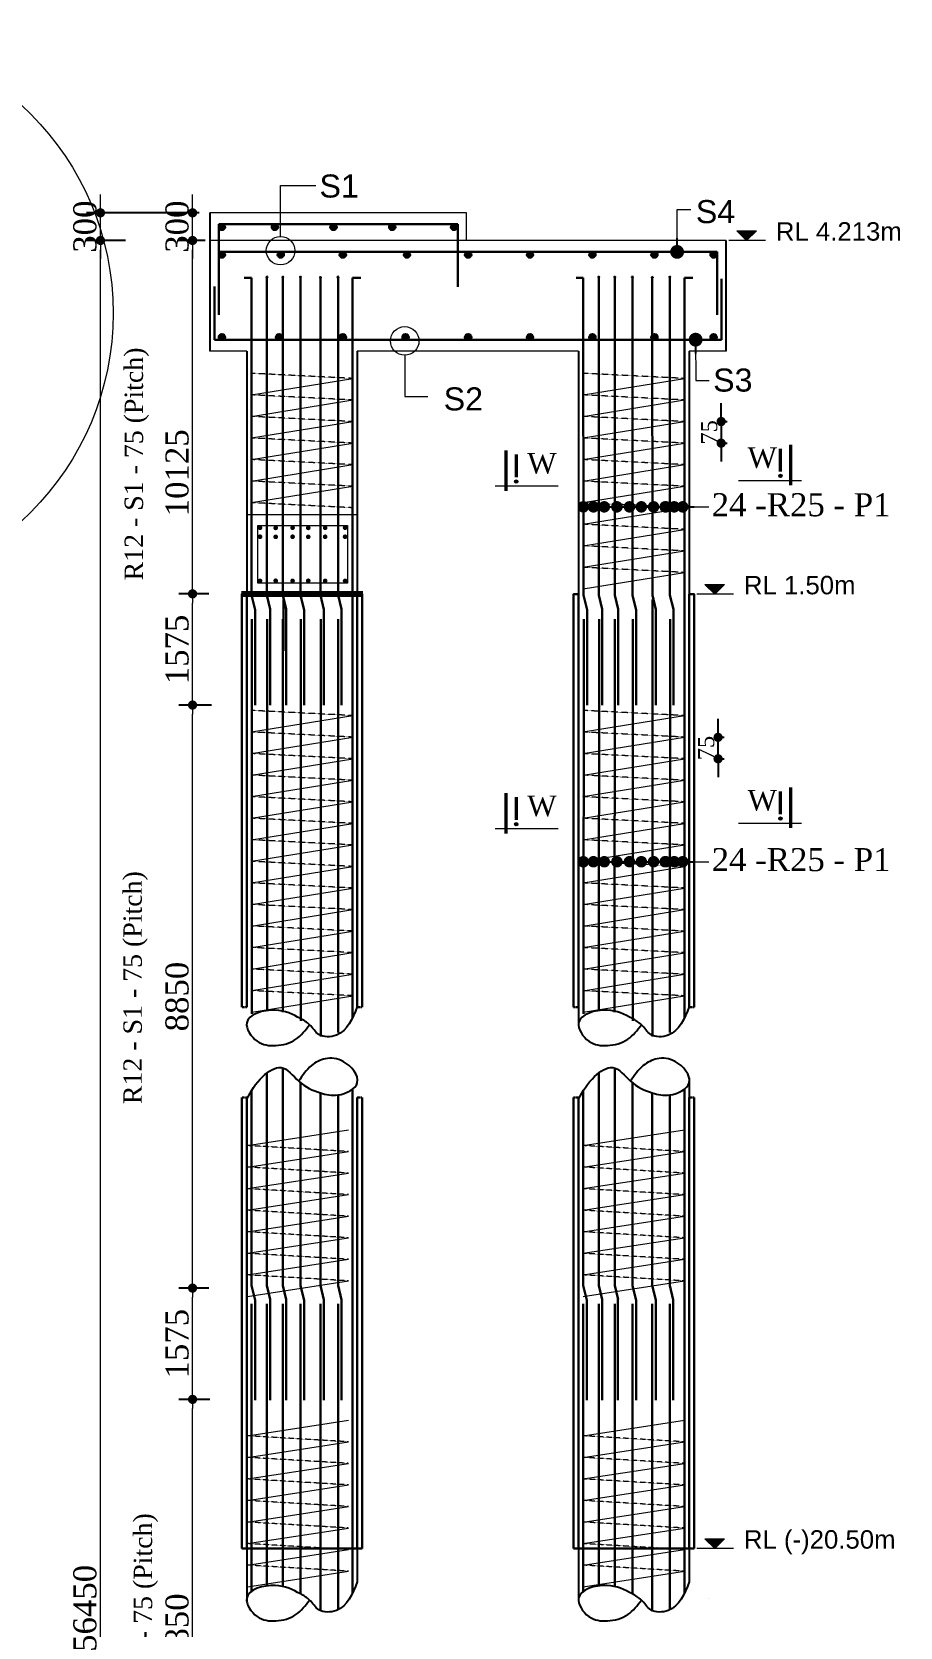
# Model space of a CAD drawing. Header units: millimetres. Extents: x -571543 to 35267, y -84886 to 197746.
# Drawn here: x -390078 to -380660, y 147726 to 165028 of the extents above; entities that cross this region are included whole.
import ezdxf

# ---------------------------------------------------------------- set-up
doc = ezdxf.new("R2010")
doc.units = ezdxf.units.MM
doc.header["$PDMODE"] = 2
doc.linetypes.add('DASHEDX2', pattern=[38.1, 25.4, -12.7])
doc.linetypes.add('HIDDEN', pattern=[9.525, 6.35, -3.175])
doc.layers.get('Defpoints').update_dxf_attribs({"lineweight": 13})
for name, color, linetype, lineweight in [('Binder', 136, 'Continuous', 15), ('dim', 96, 'Continuous', 25), ('Dimision', 96, 'Continuous', 18), ('hatch', 65, 'Continuous', 15), ('Pile', 11, 'Continuous', 15), ('Reinf.', 12, 'Continuous', 30), ('Rod', 12, 'Continuous', 30), ('Steel Casing', 70, 'Continuous', 30), ('Text', 7, 'Continuous', 15)]:
    doc.layers.add(name, color=color, linetype=linetype, lineweight=lineweight)
doc.layers.add('Pire Line', color=11, linetype='Continuous')
doc.styles.add('ROMANS', font='arial.ttf', dxfattribs={"height": 200})
doc.styles.get("Standard").update_dxf_attribs({"font": 'times.ttf'})
doc.dimstyles.new('ISO-25', dxfattribs={"dimtxt": 175, "dimasz": 100, "dimexe": 65, "dimexo": 115.625, "dimgap": 40, "dimtad": 1, "dimtoh": 1, "dimdec": 0, "dimtxsty": 'Standard', "dimblk": 'DOT', "dimcen": 300, "dimclrd": 256, "dimclre": 256, "dimclrt": 256, "dimadec": 0, "dimazin": 0, "dimtfac": 1, "dimtdec": 0, "dimtix": 1, "dimtmove": 0, "dimatfit": 3, "dimldrblk": 'DOT', "dimfxl": 75, "dimlwd": -1, "dimarcsym": 0})

# ---------------------------------------------------------------- blocks, each defined once
blk = doc.blocks.new('_Dot')
at = {"color": 0, "linetype": 'ByBlock', "lineweight": -2}
blk.add_line((-0.5, 0), (-1, 0), dxfattribs=at)
at = {"color": 0, "linetype": 'ByBlock', "const_width": 0.5}
blk.add_lwpolyline([(-0.25, 0, 1), (0.25, 0, 1)], format="xyb", close=True, dxfattribs=at)
blk = doc.blocks.new('*D315')
at = {"layer": 'Defpoints', "color": 0, "ltscale": 3, "transparency": 16777216}
for p in [(-382907, 160802), (-382907, 160568), (-382601, 160568)]:
    blk.add_point(p, dxfattribs=at)
at = {"layer": 'Pire Line', "linetype": 'Continuous', "ltscale": 3, "transparency": 16777216}
for p, q in [((-382601, 160902), (-382601, 161002)), ((-382601, 160802), (-382601, 160568)), ((-382601, 160468), (-382601, 160368))]:
    blk.add_line(p, q, dxfattribs=at)
at = {"layer": 'Pire Line', "linetype": 'Continuous', "lineweight": -2, "ltscale": 3, "transparency": 16777216}
for p, q in [((-382636, 160802), (-382536, 160802)), ((-382636, 160568), (-382536, 160568))]:
    blk.add_line(p, q, dxfattribs=at)
at = {"layer": 'Pire Line', "ltscale": 3, "transparency": 16777216, "xscale": 100, "yscale": 100, "zscale": 100}
for p, rotation in [((-382601, 160802), 270), ((-382601, 160568), 90)]:
    blk.add_blockref('_Dot', p, dxfattribs=dict(at, rotation=rotation))
at = {"layer": 'Pire Line', "ltscale": 3, "transparency": 16777216, "insert": (-382730, 160685), "char_height": 175, "attachment_point": 5, "rotation": 90}
blk.add_mtext('75', dxfattribs=at)
blk = doc.blocks.new('*D316')
at = {"layer": 'Defpoints', "color": 0, "ltscale": 3, "transparency": 16777216}
for p in [(-383042, 157377), (-382634, 157377), (-383057, 157144)]:
    blk.add_point(p, dxfattribs=at)
at = {"layer": 'Pire Line', "linetype": 'Continuous', "ltscale": 3, "transparency": 16777216}
for p, q in [((-382634, 157477), (-382634, 157577)), ((-382634, 157144), (-382634, 157377)), ((-382634, 157044), (-382634, 156944))]:
    blk.add_line(p, q, dxfattribs=at)
at = {"layer": 'Pire Line', "linetype": 'Continuous', "lineweight": -2, "ltscale": 3, "transparency": 16777216}
for p, q in [((-382669, 157377), (-382569, 157377)), ((-382669, 157144), (-382569, 157144))]:
    blk.add_line(p, q, dxfattribs=at)
at = {"layer": 'Pire Line', "ltscale": 3, "transparency": 16777216, "xscale": 100, "yscale": 100, "zscale": 100}
for p, rotation in [((-382634, 157377), 270), ((-382634, 157144), 90)]:
    blk.add_blockref('_Dot', p, dxfattribs=dict(at, rotation=rotation))
at = {"layer": 'Pire Line', "ltscale": 3, "transparency": 16777216, "insert": (-382763, 157261), "char_height": 175, "attachment_point": 5, "rotation": 90}
blk.add_mtext('75', dxfattribs=at)
blk = doc.blocks.new('*D318')
at = {"layer": 'Defpoints', "color": 0, "ltscale": 3, "transparency": 16777216}
for p in [(-388335, 151403), (-388041, 151403), (-388033, 150196)]:
    blk.add_point(p, dxfattribs=at)
at = {"layer": 'Dimision', "color": 1, "lineweight": -2, "ltscale": 3, "transparency": 16777216}
for p, q in [((-388157, 151403), (-388485, 151403)), ((-388149, 150196), (-388485, 150196))]:
    blk.add_line(p, q, dxfattribs=at)
at = {"layer": 'Dimision', "ltscale": 3, "transparency": 16777216}
blk.add_line((-388335, 150296), (-388335, 151303), dxfattribs=at)
at = {"layer": 'Dimision', "ltscale": 3, "transparency": 16777216, "xscale": 100, "yscale": 100, "zscale": 100}
for p, rotation in [((-388335, 151403), 90), ((-388335, 150196), 270)]:
    blk.add_blockref('_Dot', p, dxfattribs=dict(at, rotation=rotation))
at = {"layer": 'Dimision', "ltscale": 3, "transparency": 16777216, "insert": (-388502, 150800), "char_height": 250, "attachment_point": 5, "rotation": 90}
blk.add_mtext('1575', dxfattribs=at)
blk = doc.blocks.new('*D320')
at = {"layer": 'Defpoints', "color": 0, "ltscale": 3, "transparency": 16777216}
for p in [(-388335, 150196), (-388033, 150196), (-388052, 145231)]:
    blk.add_point(p, dxfattribs=at)
at = {"layer": 'Dimision', "color": 1, "lineweight": -2, "ltscale": 3, "transparency": 16777216}
for p, q in [((-388149, 150196), (-388485, 150196)), ((-388168, 145231), (-388485, 145231))]:
    blk.add_line(p, q, dxfattribs=at)
at = {"layer": 'Dimision', "ltscale": 3, "transparency": 16777216}
blk.add_line((-388335, 145331), (-388335, 150096), dxfattribs=at)
at = {"layer": 'Dimision', "ltscale": 3, "transparency": 16777216, "xscale": 100, "yscale": 100, "zscale": 100}
for p, rotation in [((-388335, 150196), 90), ((-388335, 145231), 270)]:
    blk.add_blockref('_Dot', p, dxfattribs=dict(at, rotation=rotation))
at = {"layer": 'Dimision', "ltscale": 3, "transparency": 16777216, "insert": (-388502, 147714), "char_height": 250, "attachment_point": 5, "rotation": 90}
blk.add_mtext('8850', dxfattribs=at)
blk = doc.blocks.new('*D321')
at = {"layer": 'Defpoints', "color": 0, "ltscale": 3, "transparency": 16777216}
for p in [(-388335, 157727), (-388012, 157727), (-388041, 151403)]:
    blk.add_point(p, dxfattribs=at)
at = {"layer": 'Dimision', "color": 1, "lineweight": -2, "ltscale": 3, "transparency": 16777216}
for p, q in [((-388128, 157727), (-388485, 157727)), ((-388157, 151403), (-388485, 151403))]:
    blk.add_line(p, q, dxfattribs=at)
at = {"layer": 'Dimision', "ltscale": 3, "transparency": 16777216}
blk.add_line((-388335, 151503), (-388335, 157627), dxfattribs=at)
at = {"layer": 'Dimision', "ltscale": 3, "transparency": 16777216, "xscale": 100, "yscale": 100, "zscale": 100}
for p, rotation in [((-388335, 157727), 90), ((-388335, 151403), 270)]:
    blk.add_blockref('_Dot', p, dxfattribs=dict(at, rotation=rotation))
at = {"layer": 'Dimision', "ltscale": 3, "transparency": 16777216, "insert": (-388502, 154565), "char_height": 250, "attachment_point": 5, "rotation": 90}
blk.add_mtext('8850', dxfattribs=at)
blk = doc.blocks.new('*D322')
at = {"layer": 'Defpoints', "color": 0, "ltscale": 3, "transparency": 16777216}
for p in [(-388335, 162766), (-388083, 162766), (-388041, 158933)]:
    blk.add_point(p, dxfattribs=at)
at = {"layer": 'Dimision', "color": 1, "lineweight": -2, "ltscale": 3, "transparency": 16777216}
for p, q in [((-388199, 162766), (-388485, 162766)), ((-388157, 158933), (-388485, 158933))]:
    blk.add_line(p, q, dxfattribs=at)
at = {"layer": 'Dimision', "ltscale": 3, "transparency": 16777216}
blk.add_line((-388335, 159033), (-388335, 162666), dxfattribs=at)
at = {"layer": 'Dimision', "ltscale": 3, "transparency": 16777216, "xscale": 100, "yscale": 100, "zscale": 100}
for p, rotation in [((-388335, 162766), 90), ((-388335, 158933), 270)]:
    blk.add_blockref('_Dot', p, dxfattribs=dict(at, rotation=rotation))
at = {"layer": 'Dimision', "ltscale": 3, "transparency": 16777216, "insert": (-388502, 160246), "char_height": 250, "attachment_point": 5, "rotation": 90}
blk.add_mtext('10125', dxfattribs=at)
blk = doc.blocks.new('*D324')
at = {"layer": 'Defpoints', "color": 0, "ltscale": 3, "transparency": 16777216}
for p in [(-389334, 162766), (-388947, 162766), (-388780, 133091)]:
    blk.add_point(p, dxfattribs=at)
at = {"layer": 'Dimision', "color": 1, "lineweight": -2, "ltscale": 3, "transparency": 16777216}
for p, q in [((-389063, 162766), (-389484, 162766)), ((-388896, 133091), (-389484, 133091))]:
    blk.add_line(p, q, dxfattribs=at)
at = {"layer": 'Dimision', "ltscale": 3, "transparency": 16777216}
blk.add_line((-389334, 133191), (-389334, 162666), dxfattribs=at)
at = {"layer": 'Dimision', "ltscale": 3, "transparency": 16777216, "xscale": 100, "yscale": 100, "zscale": 100}
for p, rotation in [((-389334, 162766), 90), ((-389334, 133091), 270)]:
    blk.add_blockref('_Dot', p, dxfattribs=dict(at, rotation=rotation))
at = {"layer": 'Dimision', "ltscale": 3, "transparency": 16777216, "insert": (-389502, 147929), "char_height": 250, "attachment_point": 5, "rotation": 90}
blk.add_mtext('56450', dxfattribs=at)
blk = doc.blocks.new('*D416')
at = {"layer": 'Defpoints', "color": 0, "ltscale": 0.25, "transparency": 16777216}
for p in [(-388335, 163066), (-388148, 163066), (-388083, 162766)]:
    blk.add_point(p, dxfattribs=at)
at = {"layer": 'Dimision', "ltscale": 0.25, "transparency": 16777216}
for p, q in [((-388335, 163166), (-388335, 163266)), ((-388335, 162766), (-388335, 163066)), ((-388335, 162666), (-388335, 162566))]:
    blk.add_line(p, q, dxfattribs=at)
at = {"layer": 'Dimision', "color": 1, "lineweight": -2, "ltscale": 0.25, "transparency": 16777216}
for p, q in [((-388263, 163066), (-388485, 163066)), ((-388199, 162766), (-388485, 162766))]:
    blk.add_line(p, q, dxfattribs=at)
at = {"layer": 'Dimision', "ltscale": 0.25, "transparency": 16777216, "xscale": 100, "yscale": 100, "zscale": 100}
for p, rotation in [((-388335, 163066), 270), ((-388335, 162766), 90)]:
    blk.add_blockref('_Dot', p, dxfattribs=dict(at, rotation=rotation))
at = {"layer": 'Dimision', "ltscale": 0.25, "transparency": 16777216, "insert": (-388502, 162916), "char_height": 250, "attachment_point": 5, "rotation": 90}
blk.add_mtext('300', dxfattribs=at)
blk = doc.blocks.new('*D301')
at = {"layer": 'Defpoints', "color": 0, "ltscale": 0.25, "transparency": 16777216}
for p in [(-389334, 163066), (-388148, 163066), (-388947, 162766)]:
    blk.add_point(p, dxfattribs=at)
at = {"layer": 'Dimision', "ltscale": 0.25, "transparency": 16777216}
for p, q in [((-389334, 163166), (-389334, 163266)), ((-389334, 162766), (-389334, 163066)), ((-389334, 162666), (-389334, 162566))]:
    blk.add_line(p, q, dxfattribs=at)
at = {"layer": 'Dimision', "color": 1, "lineweight": -2, "ltscale": 0.25, "transparency": 16777216}
for p, q in [((-388263, 163066), (-389484, 163066)), ((-389063, 162766), (-389484, 162766))]:
    blk.add_line(p, q, dxfattribs=at)
at = {"layer": 'Dimision', "ltscale": 0.25, "transparency": 16777216, "xscale": 100, "yscale": 100, "zscale": 100}
for p, rotation in [((-389334, 163066), 270), ((-389334, 162766), 90)]:
    blk.add_blockref('_Dot', p, dxfattribs=dict(at, rotation=rotation))
at = {"layer": 'Dimision', "ltscale": 0.25, "transparency": 16777216, "insert": (-389502, 162916), "char_height": 250, "attachment_point": 5, "rotation": 90}
blk.add_mtext('300', dxfattribs=at)
blk = doc.blocks.new('*D389')
at = {"layer": 'Defpoints', "color": 0, "ltscale": 3, "transparency": 16777216}
for p in [(-388335, 158933), (-388041, 158933), (-388033, 157727)]:
    blk.add_point(p, dxfattribs=at)
at = {"layer": 'Dimision', "color": 1, "lineweight": -2, "ltscale": 3, "transparency": 16777216}
for p, q in [((-388157, 158933), (-388485, 158933)), ((-388149, 157727), (-388485, 157727))]:
    blk.add_line(p, q, dxfattribs=at)
at = {"layer": 'Dimision', "ltscale": 3, "transparency": 16777216}
blk.add_line((-388335, 157827), (-388335, 158833), dxfattribs=at)
at = {"layer": 'Dimision', "ltscale": 3, "transparency": 16777216, "xscale": 100, "yscale": 100, "zscale": 100}
for p, rotation in [((-388335, 158933), 90), ((-388335, 157727), 270)]:
    blk.add_blockref('_Dot', p, dxfattribs=dict(at, rotation=rotation))
at = {"layer": 'Dimision', "ltscale": 3, "transparency": 16777216, "insert": (-388502, 158330), "char_height": 250, "attachment_point": 5, "rotation": 90}
blk.add_mtext('1575', dxfattribs=at)
blk = doc.blocks.new('r')
at = {"layer": 'Rod', "ltscale": 3, "const_width": 25}
blk.add_lwpolyline([(-12.5, 0, 1), (12.5, 0, 1)], format="xyb", close=True, dxfattribs=at)

msp = doc.modelspace()

# ---------------------------------------------------------------- hatches: boundary and pattern name
at = {"layer": 'Dimision', "ltscale": 5}
for points in [[(-382430.2, 162872.2), (-382218.1, 162872.2), (-382324.1, 162766.1)], [(-382776.9, 159036.2), (-382564.8, 159036.2), (-382670.8, 158930.2)], [(-382776.9, 148684.8), (-382564.8, 148684.8), (-382670.9, 148578.7)]]:
    msp.add_hatch(color=256, dxfattribs=at).paths.add_polyline_path(points)
at = {"layer": 'Pire Line', "ltscale": 3}
h = msp.add_hatch(color=256, dxfattribs=at)
h.set_gradient(color1=(238, 17, 46), color2=(219, 15, 42), one_color=1, tint=0.46, name='INVCYLINDER')
h.paths.add_polyline_path([(-388051.1, 162911.8, 1), (-387981.3, 162911.8, 1)])
h = msp.add_hatch(color=256, dxfattribs=at)
h.set_gradient(color1=(238, 17, 46), color2=(219, 15, 42), one_color=1, tint=0.46, name='INVCYLINDER')
h.paths.add_polyline_path([(-387476.9, 162911.8, 1), (-387407, 162911.8, 1)])
h = msp.add_hatch(color=256, dxfattribs=at)
h.set_gradient(color1=(238, 17, 46), color2=(219, 15, 42), one_color=1, tint=0.46, name='INVCYLINDER')
h.paths.add_polyline_path([(-386841.5, 162911.8, 1), (-386771.6, 162911.8, 1)])
h = msp.add_hatch(color=256, dxfattribs=at)
h.set_gradient(color1=(238, 17, 46), color2=(219, 15, 42), one_color=1, tint=0.46, name='INVCYLINDER')
h.paths.add_polyline_path([(-386203.9, 162911.8, 1), (-386134, 162911.8, 1)])
h = msp.add_hatch(color=256, dxfattribs=at)
h.set_gradient(color1=(238, 17, 46), color2=(219, 15, 42), one_color=1, tint=0.46, name='INVCYLINDER')
h.paths.add_polyline_path([(-385534, 162911.8, 1), (-385464.1, 162911.8, 1)])
h = msp.add_hatch(color=256, dxfattribs=at)
h.set_gradient(color1=(238, 17, 46), color2=(219, 15, 42), one_color=1, tint=0.46, name='INVCYLINDER')
h.paths.add_polyline_path([(-388051.1, 162611.8, 1), (-387981.3, 162611.8, 1)])
h = msp.add_hatch(color=256, dxfattribs=at)
h.set_gradient(color1=(238, 17, 46), color2=(219, 15, 42), one_color=1, tint=0.46, name='INVCYLINDER')
h.paths.add_polyline_path([(-387413.6, 162611.8, 1), (-387343.7, 162611.8, 1)])
h = msp.add_hatch(color=256, dxfattribs=at)
h.set_gradient(color1=(238, 17, 46), color2=(219, 15, 42), one_color=1, tint=0.46, name='INVCYLINDER')
h.paths.add_polyline_path([(-386739.3, 162611.8, 1), (-386669.4, 162611.8, 1)])
h = msp.add_hatch(color=256, dxfattribs=at)
h.set_gradient(color1=(238, 17, 46), color2=(219, 15, 42), one_color=1, tint=0.46, name='INVCYLINDER')
h.paths.add_polyline_path([(-386043.7, 162611.8, 1), (-385973.8, 162611.8, 1)])
h = msp.add_hatch(color=256, dxfattribs=at)
h.set_gradient(color1=(238, 17, 46), color2=(219, 15, 42), one_color=1, tint=0.46, name='INVCYLINDER')
h.paths.add_polyline_path([(-385379.7, 162611.8, 1), (-385309.8, 162611.8, 1)])
h = msp.add_hatch(color=256, dxfattribs=at)
h.set_gradient(color1=(238, 17, 46), color2=(219, 15, 42), one_color=1, tint=0.46, name='INVCYLINDER')
h.paths.add_polyline_path([(-384709.4, 162611.8, 1), (-384639.5, 162611.8, 1)])
h = msp.add_hatch(color=256, dxfattribs=at)
h.set_gradient(color1=(238, 17, 46), color2=(219, 15, 42), one_color=1, tint=0.46, name='INVCYLINDER')
h.paths.add_polyline_path([(-384032.5, 162611.8, 1), (-383962.6, 162611.8, 1)])
h = msp.add_hatch(color=256, dxfattribs=at)
h.set_gradient(color1=(238, 17, 46), color2=(219, 15, 42), one_color=1, tint=0.46, name='INVCYLINDER')
h.paths.add_polyline_path([(-383359.5, 162611.8, 1), (-383289.6, 162611.8, 1)])
h = msp.add_hatch(color=256, dxfattribs=at)
h.set_gradient(color1=(238, 17, 46), color2=(219, 15, 42), one_color=1, tint=0.46, name='INVCYLINDER')
h.paths.add_polyline_path([(-382717.5, 162611.8, 1), (-382647.6, 162611.8, 1)])
h = msp.add_hatch(color=256, dxfattribs=at)
h.set_gradient(color1=(238, 17, 46), color2=(219, 15, 42), one_color=1, tint=0.46, name='INVCYLINDER')
h.paths.add_polyline_path([(-388051.1, 161718.4, -1), (-387981.3, 161718.4, -1)])
h = msp.add_hatch(color=256, dxfattribs=at)
h.set_gradient(color1=(238, 17, 46), color2=(219, 15, 42), one_color=1, tint=0.46, name='INVCYLINDER')
h.paths.add_polyline_path([(-387432.1, 161718.4, -1), (-387362.2, 161718.4, -1)])
h = msp.add_hatch(color=256, dxfattribs=at)
h.set_gradient(color1=(238, 17, 46), color2=(219, 15, 42), one_color=1, tint=0.46, name='INVCYLINDER')
h.paths.add_polyline_path([(-386739.3, 161718.4, -1), (-386669.4, 161718.4, -1)])
h = msp.add_hatch(color=256, dxfattribs=at)
h.set_gradient(color1=(238, 17, 46), color2=(219, 15, 42), one_color=1, tint=0.46, name='INVCYLINDER')
h.paths.add_polyline_path([(-386059.2, 161718.4, -1), (-385989.3, 161718.4, -1)])
h = msp.add_hatch(color=256, dxfattribs=at)
h.set_gradient(color1=(238, 17, 46), color2=(219, 15, 42), one_color=1, tint=0.46, name='INVCYLINDER')
h.paths.add_polyline_path([(-385379.7, 161718.4, -1), (-385309.8, 161718.4, -1)])
h = msp.add_hatch(color=256, dxfattribs=at)
h.set_gradient(color1=(238, 17, 46), color2=(219, 15, 42), one_color=1, tint=0.46, name='INVCYLINDER')
h.paths.add_polyline_path([(-384709.4, 161718.4, -1), (-384639.5, 161718.4, -1)])
h = msp.add_hatch(color=256, dxfattribs=at)
h.set_gradient(color1=(238, 17, 46), color2=(219, 15, 42), one_color=1, tint=0.46, name='INVCYLINDER')
h.paths.add_polyline_path([(-384032.5, 161718.4, -1), (-383962.6, 161718.4, -1)])
h = msp.add_hatch(color=256, dxfattribs=at)
h.set_gradient(color1=(238, 17, 46), color2=(219, 15, 42), one_color=1, tint=0.46, name='INVCYLINDER')
h.paths.add_polyline_path([(-383359.5, 161718.4, -1), (-383289.6, 161718.4, -1)])
h = msp.add_hatch(color=256, dxfattribs=at)
h.set_gradient(color1=(238, 17, 46), color2=(219, 15, 42), one_color=1, tint=0.46, name='INVCYLINDER')
h.paths.add_polyline_path([(-382717.5, 161718.4, -1), (-382647.6, 161718.4, -1)])
at = {"layer": 'Reinf.', "ltscale": 5}
for points in [[(-387533.8, 162368.5, 1), (-387521.8, 162368.5, 1)], [(-387361, 162368.5, 1), (-387349, 162368.5, 1)], [(-387170, 162368.5, 1), (-387158, 162368.5, 1)], [(-386953.8, 162364.8, 1), (-386941.8, 162364.8, 1)], [(-386763.3, 162368.5, 1), (-386751.3, 162368.5, 1)], [(-383933.8, 162368.5, 1), (-383921.8, 162368.5, 1)], [(-383761, 162368.5, 1), (-383749, 162368.5, 1)], [(-383570, 162368.5, 1), (-383558, 162368.5, 1)], [(-383353.8, 162364.8, 1), (-383341.8, 162364.8, 1)], [(-383163.3, 162368.5, 1), (-383151.3, 162368.5, 1)]]:
    msp.add_hatch(color=256, dxfattribs=at).paths.add_polyline_path(points)
at = {"layer": 'Text'}
for points in [[(-381958, 160229.6, -1), (-381958, 160193.8, -1)], [(-384824, 160168.3, 1), (-384824, 160132.4, 1)], [(-384824, 156452.2, 1), (-384824, 156416.4, 1)], [(-381958, 156513.6, -1), (-381958, 156477.7, -1)]]:
    msp.add_hatch(color=256, dxfattribs=at).paths.add_polyline_path(points)

# ---------------------------------------------------------------- linework, layer by layer
at = {"layer": 'Binder', "linetype": 'DASHEDX2', "ltscale": 0.007}
for p, q in [((-386598.1, 161269.7), (-387696.1, 161325.3)), ((-383000.1, 161269.7), (-384098.1, 161325.3)), ((-386598.1, 161035.9), (-387696.1, 161091.4)), ((-383000.1, 161035.9), (-384098.1, 161091.4)), ((-386598.1, 160802.1), (-387696.1, 160857.6)), ((-383000.1, 160802.1), (-384098.1, 160857.6)), ((-386598.1, 160568.3), (-387696.1, 160623.8)), ((-383000.1, 160568.3), (-384098.1, 160623.8)), ((-386598.1, 160334.5), (-387696.1, 160390)), ((-383000.1, 160334.5), (-384098.1, 160390)), ((-386598.1, 160100.7), (-387696.1, 160156.2)), ((-383000.1, 160100.7), (-384098.1, 160156.2)), ((-386598.1, 159866.8), (-387696.1, 159922.4)), ((-383000.1, 159866.8), (-384098.1, 159922.4)), ((-383000.1, 159633), (-384098.1, 159688.6)), ((-383000.1, 159399.2), (-384098.1, 159454.8)), ((-383000.1, 159165.4), (-384098.1, 159221)), ((-386598.1, 157613.1), (-387696.1, 157668.6)), ((-383000.1, 157613.1), (-384098.1, 157668.6)), ((-386598.1, 157379.3), (-387696.1, 157434.8)), ((-383000.1, 157379.3), (-384098.1, 157434.8)), ((-386598.1, 157145.4), (-387696.1, 157201)), ((-383000.1, 157145.4), (-384098.1, 157201)), ((-386598.1, 156911.6), (-387696.1, 156967.2)), ((-383000.1, 156911.6), (-384098.1, 156967.2)), ((-386598.1, 156677.8), (-387696.1, 156733.4)), ((-383000.1, 156677.8), (-384098.1, 156733.4)), ((-386598.1, 156444), (-387696.1, 156499.6)), ((-383000.1, 156444), (-384098.1, 156499.6)), ((-386598.1, 156210.2), (-387696.1, 156265.8)), ((-383000.1, 156210.2), (-384098.1, 156265.8)), ((-386598.1, 155976.4), (-387696.1, 156032)), ((-383000.1, 155976.4), (-384098.1, 156032)), ((-386598.1, 155742.6), (-387696.1, 155798.1)), ((-383000.1, 155742.6), (-384098.1, 155798.1)), ((-386598.1, 155508.8), (-387696.1, 155564.3)), ((-383000.1, 155508.8), (-384098.1, 155564.3)), ((-386594.8, 155275.5), (-387692.8, 155331.1)), ((-383000.1, 155275), (-384098.1, 155330.5)), ((-386594.8, 155041.7), (-387692.8, 155097.3)), ((-383000.1, 155041.2), (-384098.1, 155096.7)), ((-386594.8, 154807.9), (-387692.8, 154863.4)), ((-383000.1, 154807.4), (-384098.1, 154862.9)), ((-386594.8, 154574.1), (-387692.8, 154629.6)), ((-383000.1, 154573.5), (-384098.1, 154629.1)), ((-386641.7, 152884.1), (-387737.7, 152949.2)), ((-383000.1, 152884.1), (-384096.1, 152949.2)), ((-386641.7, 152650.3), (-387737.7, 152715.4)), ((-383000.1, 152650.3), (-384096.1, 152715.4)), ((-386641.7, 152416.5), (-387737.7, 152481.6)), ((-383000.1, 152416.5), (-384096.1, 152481.6)), ((-386641.7, 152182.7), (-387737.7, 152247.8)), ((-383000.1, 152182.7), (-384096.1, 152247.8)), ((-386641.7, 151948.9), (-387737.7, 152014)), ((-383000.1, 151948.9), (-384096.1, 152014)), ((-386641.7, 151715.1), (-387737.7, 151780.2)), ((-383000.1, 151715.1), (-384096.1, 151780.2)), ((-386641.7, 151481.2), (-387737.7, 151546.4)), ((-383000.1, 151481.2), (-384096.1, 151546.4)), ((-386641.7, 149735.6), (-387737.7, 149800.7)), ((-383000.1, 149735.6), (-384096.1, 149800.7)), ((-386641.7, 149501.8), (-387737.7, 149566.9)), ((-383000.1, 149501.8), (-384096.1, 149566.9)), ((-386641.7, 149268), (-387737.7, 149333.1)), ((-383000.1, 149268), (-384096.1, 149333.1)), ((-386641.7, 149034.2), (-387737.7, 149099.3)), ((-383000.1, 149034.2), (-384096.1, 149099.3)), ((-386641.7, 148800.3), (-387737.7, 148865.5)), ((-383000.1, 148800.3), (-384096.1, 148865.5)), ((-386641.7, 148566.5), (-387737.7, 148631.7)), ((-383000.1, 148566.5), (-384096.1, 148631.7)), ((-386641.7, 148332.7), (-387737.7, 148397.9)), ((-383000.1, 148332.7), (-384096.1, 148397.9))]:
    msp.add_line(p, q, dxfattribs=at)
at = {"layer": 'Binder', "ltscale": 5}
for p, q in [((-387696.1, 161091.4), (-386598.1, 161269.7)), ((-384098.1, 161091.4), (-383000.1, 161269.7)), ((-387696.1, 160857.6), (-386598.1, 161035.9)), ((-384098.1, 160857.6), (-383000.1, 161035.9)), ((-387696.1, 160623.8), (-386598.1, 160802.1)), ((-384098.1, 160623.8), (-383000.1, 160802.1)), ((-387696.1, 160390), (-386598.1, 160568.3)), ((-384098.1, 160390), (-383000.1, 160568.3)), ((-387696.1, 160156.2), (-386598.1, 160334.5)), ((-384098.1, 160156.2), (-383000.1, 160334.5)), ((-387696.1, 159922.4), (-386598.1, 160100.7)), ((-384098.1, 159922.4), (-383000.1, 160100.7)), ((-384098.1, 159688.6), (-383000.1, 159866.8)), ((-384098.1, 159454.8), (-383000.1, 159633)), ((-384098.1, 159221), (-383000.1, 159399.2)), ((-384098.1, 158987.2), (-383000.1, 159165.4)), ((-387696.1, 157434.8), (-386598.1, 157613.1)), ((-384098.1, 157434.8), (-383000.1, 157613.1)), ((-387696.1, 157201), (-386598.1, 157379.3)), ((-384098.1, 157201), (-383000.1, 157379.3)), ((-387696.1, 156967.2), (-386598.1, 157145.4)), ((-384098.1, 156967.2), (-383000.1, 157145.4)), ((-387696.1, 156733.4), (-386598.1, 156911.6)), ((-384098.1, 156733.4), (-383000.1, 156911.6)), ((-387696.1, 156499.6), (-386598.1, 156677.8)), ((-384098.1, 156499.6), (-383000.1, 156677.8)), ((-387696.1, 156265.8), (-386598.1, 156444)), ((-384098.1, 156265.8), (-383000.1, 156444)), ((-387696.1, 156032), (-386598.1, 156210.2)), ((-384098.1, 156032), (-383000.1, 156210.2)), ((-387696.1, 155798.1), (-386598.1, 155976.4)), ((-384098.1, 155798.1), (-383000.1, 155976.4)), ((-387696.1, 155564.3), (-386598.1, 155742.6)), ((-384098.1, 155564.3), (-383000.1, 155742.6)), ((-387696.1, 155330.5), (-386598.1, 155508.8)), ((-384098.1, 155330.5), (-383000.1, 155508.8)), ((-387692.8, 155097.3), (-386594.8, 155275.5)), ((-384098.1, 155096.7), (-383000.1, 155275)), ((-387692.8, 154863.4), (-386594.8, 155041.7)), ((-384098.1, 154862.9), (-383000.1, 155041.2)), ((-387692.8, 154629.6), (-386594.8, 154807.9)), ((-384098.1, 154629.1), (-383000.1, 154807.4)), ((-387692.8, 154395.8), (-386594.8, 154574.1)), ((-384098.1, 154395.3), (-383000.1, 154573.5)), ((-387737.7, 152949.2), (-386641.7, 153117.9)), ((-384096.1, 152949.2), (-383000.1, 153117.9)), ((-387737.7, 152715.4), (-386641.7, 152884.1)), ((-384096.1, 152715.4), (-383000.1, 152884.1)), ((-387737.7, 152481.6), (-386641.7, 152650.3)), ((-384096.1, 152481.6), (-383000.1, 152650.3)), ((-387737.7, 152247.8), (-386641.7, 152416.5)), ((-384096.1, 152247.8), (-383000.1, 152416.5)), ((-387737.7, 152014), (-386641.7, 152182.7)), ((-384096.1, 152014), (-383000.1, 152182.7)), ((-387737.7, 151780.2), (-386641.7, 151948.9)), ((-384096.1, 151780.2), (-383000.1, 151948.9)), ((-387737.7, 151546.4), (-386641.7, 151715.1)), ((-384096.1, 151546.4), (-383000.1, 151715.1)), ((-387737.7, 151312.6), (-386641.7, 151481.2)), ((-384096.1, 151312.6), (-383000.1, 151481.2)), ((-387737.7, 149800.7), (-386641.7, 149969.4)), ((-384096.1, 149800.7), (-383000.1, 149969.4)), ((-387737.7, 149566.9), (-386641.7, 149735.6)), ((-384096.1, 149566.9), (-383000.1, 149735.6)), ((-387737.7, 149333.1), (-386641.7, 149501.8)), ((-384096.1, 149333.1), (-383000.1, 149501.8)), ((-387737.7, 149099.3), (-386641.7, 149268)), ((-384096.1, 149099.3), (-383000.1, 149268)), ((-387737.7, 148865.5), (-386641.7, 149034.2)), ((-384096.1, 148865.5), (-383000.1, 149034.2)), ((-387737.7, 148631.7), (-386641.7, 148800.3)), ((-384096.1, 148631.7), (-383000.1, 148800.3)), ((-387737.7, 148397.9), (-386641.7, 148566.5)), ((-384096.1, 148397.9), (-383000.1, 148566.5)), ((-387737.7, 148164.1), (-386641.7, 148332.7)), ((-384096.1, 148164.1), (-383000.1, 148332.7))]:
    msp.add_line(p, q, dxfattribs=at)
at = {"layer": 'dim', "ltscale": 30}
for points in [[(-386547.6, 154456.3), (-386775.2, 154146.4), (-386965.1, 154153.9), (-387066.3, 154259.9), (-387163.7, 154325.7), (-387437.9, 154417.5), (-387747.6, 154280.2), (-387635.5, 154081.5), (-387432.6, 154033.7), (-387213.6, 154102.4), (-387066.3, 154259.9)], [(-382947.6, 154456.3), (-383175.2, 154146.4), (-383365.1, 154153.9), (-383466.3, 154259.9), (-383563.7, 154325.7), (-383837.9, 154417.5), (-384147.6, 154280.2), (-384035.5, 154081.5), (-383832.6, 154033.7), (-383613.6, 154102.4), (-383466.3, 154259.9)], [(-387747.6, 153453.8), (-387573.3, 153698.6), (-387375.6, 153795.2), (-387183.4, 153647.1), (-386947.8, 153520), (-386757.2, 153497.9), (-386547.6, 153630.8), (-386700, 153861.6), (-386895.8, 153890.2), (-387045.5, 153816.3), (-387183.4, 153647.1)], [(-384147.6, 153453.8), (-383973.3, 153698.6), (-383775.6, 153795.2), (-383583.4, 153647.1), (-383347.8, 153520), (-383157.2, 153497.9), (-382947.6, 153630.8), (-383100, 153861.6), (-383295.8, 153890.2), (-383445.5, 153816.3), (-383583.4, 153647.1)], [(-386547.6, 148216.2), (-386775.2, 147906.3), (-386965.1, 147913.8), (-387066.3, 148019.7), (-387163.7, 148085.6), (-387437.9, 148177.4), (-387747.6, 148040.1), (-387635.5, 147841.3), (-387432.6, 147793.6), (-387213.6, 147862.3), (-387066.3, 148019.7)], [(-382947.6, 148216.2), (-383175.2, 147906.3), (-383365.1, 147913.8), (-383466.3, 148019.7), (-383563.7, 148085.6), (-383837.9, 148177.4), (-384147.6, 148040.1), (-384035.5, 147841.3), (-383832.6, 147793.6), (-383613.6, 147862.3), (-383466.3, 148019.7)]]:
    msp.add_spline(points, degree=3, dxfattribs=at)
at = {"layer": 'Dimision', "ltscale": 5}
for p, q in [((-387380.8, 162810.6), (-387380.8, 163363.6)), ((-387380.8, 163363.6), (-386998.8, 163363.6)), ((-383077.8, 163100.4), (-382931.4, 163100.4)), ((-382120.9, 162766.1), (-382517.8, 162766.1)), ((-386033.8, 161521.7), (-386033.8, 161072.7)), ((-382876.9, 161246.6), (-382730.5, 161246.6)), ((-386033.8, 161072.7), (-385782.2, 161072.7)), ((-382733.7, 159876.9), (-382733.7, 159876.9)), ((-382733.7, 159876.9), (-382733.7, 159876.9)), ((-382467.6, 158930.2), (-382864.5, 158930.2)), ((-382733.7, 156027.6), (-382733.7, 156027.6)), ((-382733.7, 156027.6), (-382733.7, 156027.6)), ((-386752.7, 153838.3), (-386752.7, 153838.3)), ((-386752.7, 153838.3), (-386752.7, 153838.3)), ((-383152.7, 153838.3), (-383152.7, 153838.3)), ((-383152.7, 153838.3), (-383152.7, 153838.3)), ((-382467.7, 148578.7), (-382864.5, 148578.7)), ((-382733.7, 148037.4), (-382733.7, 148037.4)), ((-382733.7, 148037.4), (-382733.7, 148037.4))]:
    msp.add_line(p, q, dxfattribs=at)
for points in [[(-382430.2, 162872.2), (-382218.1, 162872.2), (-382324.1, 162766.1)], [(-382776.9, 159036.2), (-382564.8, 159036.2), (-382670.8, 158930.2)], [(-382776.9, 148684.8), (-382564.8, 148684.8), (-382670.9, 148578.7)]]:
    msp.add_lwpolyline(points, close=True, dxfattribs=at)
at = {"layer": 'Dimision', "color": 1, "ltscale": 10}
msp.add_lwpolyline([(-387627.2, 159673.5), (-386654.4, 159673.5), (-386654.4, 159050.6), (-387627.2, 159050.6)], close=True, dxfattribs=at)
at = {"layer": 'Dimision', "ltscale": 5}
for centre in [(-387380.8, 162655.7), (-386033.8, 161676.5)]:
    msp.add_circle(centre, 154.8, dxfattribs=at)
at = {"layer": 'hatch', "lineweight": 80, "ltscale": 3}
msp.add_line((-386489.4, 158930.2), (-387805.7, 158930.2), dxfattribs=at)
at = {"layer": 'hatch', "ltscale": 3}
msp.add_line((-387747.6, 158930.2), (-386547.4, 158930.2), dxfattribs=at)
msp.add_line((-387747.6, 158930.2), (-386547.4, 158930.2), dxfattribs=at)
msp.add_lwpolyline([(-387747.6, 159793.9), (-386547.4, 159793.9), (-386547.4, 158930.2), (-387747.6, 158930.2)], close=True, dxfattribs=at)
msp.add_circle((-392247.5, 161977.4), 3051.1, dxfattribs=at)
at = {"layer": 'Pile', "ltscale": 3}
for p, q in [((-385362.6, 163066.1), (-388147.6, 163066.1)), ((-385362.6, 162766.1), (-385362.6, 163066.1)), ((-382547.6, 162766.1), (-388147.6, 162766.1)), ((-387747.6, 161566.1), (-388147.6, 161566.1)), ((-384147.6, 161566.1), (-386547.6, 161566.1)), ((-382547.6, 161566.1), (-382947.6, 161566.1))]:
    msp.add_line(p, q, dxfattribs=at)
at = {"layer": 'Pire Line', "ltscale": 3}
for p, q in [((-388147.6, 163066.1), (-388147.6, 161566.1)), ((-382547.6, 161566.1), (-382547.6, 162766.1)), ((-387747.6, 161566.1), (-387747.6, 154449.2)), ((-386547.6, 161566.1), (-386547.6, 158930.2)), ((-384147.6, 161566.1), (-384147.6, 158934.1)), ((-382947.6, 161566.1), (-382947.6, 154456.3)), ((-382947.6, 161566.1), (-382947.6, 154456.3)), ((-386547.6, 158934.1), (-386547.6, 154456.3)), ((-384147.6, 158934.1), (-384147.6, 154244.4)), ((-384147.6, 158934.1), (-384147.6, 154244.4)), ((-382947.6, 153683.1), (-382947.6, 148216.2)), ((-382947.6, 153683.1), (-382947.6, 148216.2)), ((-387747.6, 153453.8), (-387747.6, 148004.3)), ((-386547.6, 153471.6), (-386547.6, 148216.2)), ((-384147.6, 153453.8), (-384147.6, 148004.3)), ((-384147.6, 153453.8), (-384147.6, 148004.3))]:
    msp.add_line(p, q, dxfattribs=at)
at = {"layer": 'Pire Line', "color": 1, "ltscale": 3}
for centre in [(-388016.2, 162911.8), (-387441.9, 162911.8), (-386806.5, 162911.8), (-386169, 162911.8), (-385499.1, 162911.8), (-388016.2, 162611.8), (-387378.7, 162611.8), (-386704.4, 162611.8), (-386008.8, 162611.8), (-385344.8, 162611.8), (-384674.4, 162611.8), (-383997.6, 162611.8), (-383324.6, 162611.8), (-382682.6, 162611.8), (-388016.2, 161718.4), (-387397.1, 161718.4), (-386704.4, 161718.4), (-386024.3, 161718.4), (-385344.8, 161718.4), (-384674.4, 161718.4), (-383997.6, 161718.4), (-383324.6, 161718.4), (-382682.6, 161718.4)]:
    msp.add_circle(centre, 34.9, dxfattribs=at)
at = {"layer": 'Reinf.', "ltscale": 5}
for p, q in [((-387696.1, 162362.6), (-387775.1, 162362.6)), ((-387527.8, 158918.9), (-387527.8, 162368.5)), ((-387354.8, 158918.9), (-387354.8, 162366.6)), ((-387164, 158918.9), (-387164, 162368.5)), ((-386947.8, 158918.9), (-386947.8, 162368.5)), ((-386600.1, 162362.6), (-386507.9, 162362.6)), ((-384096.1, 162362.6), (-384175.1, 162362.6)), ((-383926.6, 158918.9), (-383927.8, 162368.5)), ((-383753.6, 158918.9), (-383754.8, 162366.6)), ((-383562.8, 158918.9), (-383564, 162368.5)), ((-383346.6, 158918.9), (-383347.8, 162368.5)), ((-383000.1, 162362.6), (-382907.9, 162362.6)), ((-387696.1, 158918.9), (-387657.2, 158760.3)), ((-387527.8, 158918.9), (-387491.5, 158766.9)), ((-387354.8, 158918.9), (-387318.5, 158766.9)), ((-387164, 158918.9), (-387123.2, 158755.1)), ((-386947.8, 158918.9), (-386909.7, 158762.1)), ((-386757.2, 158918.9), (-386720.3, 158765.4)), ((-384094.9, 158918.9), (-384056, 158760.3)), ((-383926.6, 158918.9), (-383890.3, 158766.9)), ((-383753.6, 158918.9), (-383717.3, 158766.9)), ((-383562.8, 158918.9), (-383521.9, 158755.1)), ((-383346.6, 158918.9), (-383308.5, 158762.1)), ((-383156, 158918.9), (-383119.1, 158765.4)), ((-387657.2, 157726.6), (-387657.2, 158760.3)), ((-387491.5, 157726.6), (-387491.5, 158766.9)), ((-387320.5, 157726.6), (-387320.5, 158772.1)), ((-387123.2, 157726.6), (-387123.2, 158755.1)), ((-386909.7, 157726.6), (-386909.7, 158762.1)), ((-386720.3, 157726.6), (-386720.3, 158765.4)), ((-384056, 157726.6), (-384056, 158760.3)), ((-383890.3, 157726.6), (-383890.3, 158766.9)), ((-383719.3, 157726.6), (-383719.3, 158772.1)), ((-383521.9, 157726.6), (-383521.9, 158755.1)), ((-383308.5, 157726.6), (-383308.5, 158762.1)), ((-383119.1, 157726.6), (-383119.1, 158765.4)), ((-387692.8, 154376.8), (-387692.8, 158657.2)), ((-387527, 154416.7), (-387527, 158657.2)), ((-387356, 154397.3), (-387356, 158657.2)), ((-387158.7, 154302.6), (-387158.7, 158657.2)), ((-386945.2, 154132.8), (-386945.2, 158657.2)), ((-386755.8, 154176.1), (-386755.8, 158657.2)), ((-384092.8, 154376.8), (-384091.6, 158657.2)), ((-383927, 154416.7), (-383925.8, 158657.2)), ((-383756, 154397.3), (-383754.8, 158657.2)), ((-383558.7, 154302.6), (-383557.5, 158657.2)), ((-383345.2, 154132.8), (-383344, 158657.2)), ((-383155.8, 154176.1), (-383154.6, 158657.2)), ((-387527.8, 151431), (-387527.8, 153737.5)), ((-387354.8, 151431), (-387354.8, 153790.4)), ((-383927.8, 151431), (-383927.8, 153737.5)), ((-383754.8, 151431), (-383754.8, 153790.4)), ((-387164, 151431), (-387164, 153630.5)), ((-386947.8, 151431), (-386947.8, 153520)), ((-383564, 151431), (-383564, 153630.5)), ((-383347.8, 151431), (-383347.8, 153520)), ((-387696.1, 151431), (-387657.2, 151272.4)), ((-387527.8, 151431), (-387491.5, 151279)), ((-387354.8, 151431), (-387318.5, 151279)), ((-387164, 151431), (-387123.2, 151267.2)), ((-386947.8, 151431), (-386909.7, 151274.2)), ((-386757.2, 151431), (-386720.3, 151277.5)), ((-384096.1, 151431), (-384057.2, 151272.4)), ((-383927.8, 151431), (-383891.5, 151279)), ((-383754.8, 151431), (-383718.5, 151279)), ((-383564, 151431), (-383523.2, 151267.2)), ((-383347.8, 151431), (-383309.7, 151274.2)), ((-383157.2, 151431), (-383120.3, 151277.5)), ((-387657.2, 150188), (-387657.2, 151272.4)), ((-387527.8, 148172.9), (-387527.8, 151233.8)), ((-387491.5, 150188), (-387491.5, 151279)), ((-387354.8, 148166.4), (-387354.8, 151233.8)), ((-387320.5, 150188), (-387320.5, 151284.1)), ((-387164, 148085.8), (-387164, 151233.8)), ((-387123.2, 150188), (-387123.2, 151267.2)), ((-386947.8, 147904.5), (-386947.8, 151233.8)), ((-386909.7, 150188), (-386909.7, 151274.2)), ((-386720.3, 150188), (-386720.3, 151277.5)), ((-384057.2, 150188), (-384057.2, 151272.4)), ((-383927.8, 148172.9), (-383927.8, 151233.8)), ((-383891.5, 150188), (-383891.5, 151279)), ((-383754.8, 148166.4), (-383754.8, 151233.8)), ((-383720.5, 150188), (-383720.5, 151284.1)), ((-383564, 148085.8), (-383564, 151233.8)), ((-383523.2, 150188), (-383523.2, 151267.2)), ((-383347.8, 147904.5), (-383347.8, 151233.8)), ((-383309.7, 150188), (-383309.7, 151274.2)), ((-383120.3, 150188), (-383120.3, 151277.5))]:
    msp.add_line(p, q, dxfattribs=at)
for points in [[(-387696.1, 158918.9), (-387696.1, 162362.6)], [(-386757.2, 158918.9), (-386757.2, 162368.5)], [(-386600.1, 154333.7), (-386600.1, 162362.6)], [(-384094.9, 158918.9), (-384096.1, 162362.6)], [(-383156, 158918.9), (-383157.2, 162368.5)], [(-383000.1, 154333.7), (-383000.1, 162362.6)], [(-387696.1, 151431), (-387696.1, 153543.1)], [(-386757.2, 151431), (-386757.2, 153497.9)], [(-386600.1, 148093.6), (-386600.1, 153559.8)], [(-384096.1, 151431), (-384096.1, 153543.1)], [(-383157.2, 151431), (-383157.2, 153497.9)], [(-383000.1, 148093.6), (-383000.1, 153559.8)], [(-387696.1, 148114), (-387696.1, 151233.8)], [(-386757.2, 147914.1), (-386757.2, 151233.8)], [(-384096.1, 148114), (-384096.1, 151233.8)], [(-383157.2, 147914.1), (-383157.2, 151233.8)]]:
    msp.add_lwpolyline(points, dxfattribs=at)
for centre in [(-387527.8, 162368.5), (-387355, 162368.5), (-387164, 162368.5), (-386947.8, 162364.8), (-386757.3, 162368.5), (-383927.8, 162368.5), (-383755, 162368.5), (-383564, 162368.5), (-383347.8, 162364.8), (-383157.3, 162368.5)]:
    msp.add_circle(centre, 6, dxfattribs=at)
at = {"layer": 'Rod', "ltscale": 0.1}
for p, q in [((-385459.1, 162942.2), (-388051.2, 162942.2)), ((-388051.2, 162263), (-388051.2, 162942.2)), ((-385459.1, 162263), (-385459.1, 162942.2)), ((-382644.1, 162642.2), (-388051.2, 162642.2)), ((-388051.2, 161959), (-388051.2, 162642.2)), ((-382644.1, 161959), (-382644.1, 162642.2)), ((-382597.6, 161687), (-382597.6, 162349.2)), ((-388097.6, 161687), (-388097.6, 162267.8)), ((-382597.6, 161687), (-388097.6, 161687)), ((-387349.2, 158316.9), (-387349.2, 158870.9)), ((-383346.1, 158316.9), (-383346.1, 158870.9))]:
    msp.add_line(p, q, dxfattribs=at)
at = {"layer": 'Steel Casing', "linetype": 'HIDDEN', "ltscale": 0.3}
for p, q in [((-387801, 154449.2), (-387747.7, 154449.2)), ((-386547.6, 154449.2), (-386494.3, 154449.2)), ((-384201, 154449.2), (-384147.7, 154449.2)), ((-382947.6, 154449.2), (-382894.3, 154449.2)), ((-387801, 153471.6), (-387747.7, 153471.6)), ((-386547.6, 153471.6), (-386494.3, 153471.6)), ((-384201, 153471.6), (-384147.7, 153471.6)), ((-382947.6, 153471.6), (-382894.3, 153471.6))]:
    msp.add_line(p, q, dxfattribs=at)
at = {"layer": 'Steel Casing', "linetype": 'Continuous', "ltscale": 0.3}
for p, q in [((-387801, 148578.7), (-386494.4, 148578.7)), ((-384201, 148578.7), (-382894.4, 148578.7))]:
    msp.add_line(p, q, dxfattribs=at)
for points in [[(-387747.7, 154449.2), (-387747.6, 158930.2), (-387801, 158930.2), (-387801, 154449.2)], [(-386494.3, 154449.2), (-386494.3, 158930.2), (-386547.6, 158930.2), (-386547.7, 154449.2)], [(-384147.7, 154449.2), (-384147.6, 158930.2), (-384201, 158930.2), (-384201, 154449.2)], [(-382894.3, 154449.2), (-382894.3, 158930.2), (-382947.6, 158930.2), (-382947.7, 154449.2)], [(-387801, 153471.6), (-387801, 148578.7)], [(-387747.7, 148578.7), (-387747.7, 153471.6)], [(-386547.7, 153471.6), (-386547.7, 148578.7)], [(-386494.4, 148578.7), (-386494.3, 153471.6)], [(-384201, 153471.6), (-384201, 148578.7)], [(-384147.7, 148578.7), (-384147.7, 153471.6)], [(-382947.7, 153471.6), (-382947.7, 148578.7)], [(-382894.4, 148578.7), (-382894.3, 153471.6)]]:
    msp.add_lwpolyline(points, dxfattribs=at)
at = {"layer": 'Text'}
for p, q in [((-384368.7, 160102.2), (-385052.9, 160102.2)), ((-382413.3, 160163.6), (-381729.1, 160163.6)), ((-382413.3, 156447.5), (-381729.1, 156447.5)), ((-384368.7, 156386.2), (-385052.9, 156386.2))]:
    msp.add_line(p, q, dxfattribs=at)
at = {"layer": 'Text', "const_width": 35.9}
for points in [[(-381847.8, 160108.7), (-381847.8, 160551.1)], [(-384934.3, 160047.3), (-384934.3, 160489.7)], [(-384824, 160195.8), (-384824, 160445.3)], [(-381958, 160257.2), (-381958, 160506.7)], [(-384934.3, 156331.3), (-384934.3, 156773.6)], [(-381958, 156541.1), (-381958, 156790.7)], [(-381847.8, 156392.6), (-381847.8, 156835)], [(-384824, 156479.8), (-384824, 156729.3)]]:
    msp.add_lwpolyline(points, dxfattribs=at)
at = {"layer": 'Text'}
for centre in [(-381958, 160211.7), (-384824, 160150.3), (-384824, 156434.3), (-381958, 156495.7)]:
    msp.add_circle(centre, 17.9, dxfattribs=at)

# ---------------------------------------------------------------- block references
at = {"layer": 'Dimision', "ltscale": 10, "xscale": -1}
for p in [(-387602.9, 159650), (-387602.9, 159552.9), (-387433.1, 159648.8), (-387433.1, 159551.7), (-387249.8, 159649.8), (-387249.8, 159552.7), (-387080, 159648.7), (-387080, 159551.6), (-386896.8, 159649.7), (-386896.8, 159552.6), (-386680.5, 159649.8), (-386680.5, 159552.7)]:
    msp.add_blockref('r', p, dxfattribs=at)
at = {"layer": 'Dimision', "ltscale": 10, "rotation": 179.999999999994}
for p in [(-387602.9, 159074.1), (-387433.1, 159075.3), (-387249.8, 159074.2), (-387080, 159075.1), (-386896.8, 159074.1), (-386680.5, 159074.2)]:
    msp.add_blockref('r', p, dxfattribs=at)

# ---------------------------------------------------------------- texts
at = {"layer": 'Dimision', "ltscale": 3, "char_height": 200, "attachment_point": 5, "rotation": 90}
for insert in [(-388939.8, 160342.1), (-388953, 154662), (-388841.2, 147698)]:
    msp.add_mtext('R12 - S1 - 75 (Pitch)', dxfattribs=dict(at, insert=insert))
at = {"layer": 'Text', "style": 'ROMANS'}
for s, p in [('RL 4.213m', (-382007.7, 162764.4)), ('RL 1.50m', (-382354.3, 158928.4)), ('RL (-)20.50m', (-382354.4, 148577))]:
    msp.add_text(s, height=200, dxfattribs=at).set_placement(p)
at = {"layer": 'Text'}
for s, height, p in [('W', 224.2, (-384705, 160237)), ('W', 224.2, (-382314.9, 160298.4)), ('24 -R25 - P1', 250, (-382703.7, 159775)), ('W', 224.2, (-382314.9, 156582.4)), ('W', 224.2, (-384705, 156521)), ('24 -R25 - P1', 250, (-382703.7, 155925.6))]:
    msp.add_text(s, height=height, dxfattribs=at).set_placement(p)
at = {"layer": 'Text', "char_height": 250, "width": 8235.459, "attachment_point": 1, "style": 'ROMANS'}
for s, insert in [('S1', (-386958.1, 163481.9)), ('S4', (-382875.3, 163204.2)), ('S3', (-382687.7, 161377.1)), ('S2', (-385611.1, 161172.9))]:
    msp.add_mtext(s, dxfattribs=dict(at, insert=insert))

# ---------------------------------------------------------------- dimensions: what is measured, and where the dimension line sits
at = {"layer": 'Dimision', "ltscale": 0.25}
for base, p1, picture, middle in [((-389334.4, 163066.1), (-388946.9, 162766.1), '*D301', (-389501.5, 162916.1)), ((-388335, 163066.1), (-388083.4, 162766.1), '*D416', (-388502.1, 162916.1))]:
    dim = msp.add_linear_dim(base=base, p1=p1, p2=(-388147.6, 163066.1), angle=90, dimstyle='ISO-25', override={"dimtxt": 250, "dimexe": 150, "dimclre": 1, "dimtmove": 1}, dxfattribs=at)
    dim.commit()
    dim.dimension.update_dxf_attribs({"geometry": picture, "text_midpoint": middle})
at = {"layer": 'Dimision', "ltscale": 3}
for base, p1, p2, text, picture, middle in [((-389334.4, 162766.1), (-388780.2, 133091.4), (-388946.9, 162766.1), '56450', '*D324', (-389501.5, 147928.8)), ((-388335, 158933.4), (-388033.5, 157726.6), (-388041.2, 158933.4), '1575', '*D389', (-388502.5, 158330)), ((-388335, 157726.6), (-388041.2, 151403.1), (-388012, 157726.6), '8850', '*D321', (-388502.1, 154564.8)), ((-388335, 151403.1), (-388033.5, 150196.2), (-388041.2, 151403.1), '1575', '*D318', (-388502.5, 150799.6)), ((-388335, 150196.2), (-388052.4, 145231.2), (-388033.5, 150196.2), '8850', '*D320', (-388502.1, 147713.7))]:
    dim = msp.add_linear_dim(base=base, p1=p1, p2=p2, angle=90, text=text, dimstyle='ISO-25', override={"dimtxt": 250, "dimexe": 150, "dimclre": 1}, dxfattribs=at)
    dim.commit()
    dim.dimension.update_dxf_attribs({"geometry": picture, "text_midpoint": middle})
dim = msp.add_linear_dim(base=(-388335, 162766.1), p1=(-388041.2, 158933.4), p2=(-388083.4, 162766.1), angle=90, text='10125', dimstyle='ISO-25', override={"dimtxt": 250, "dimexe": 150, "dimclre": 1}, dxfattribs=at)
dim.commit()
dim.dimension.update_dxf_attribs({"geometry": '*D322', "text_midpoint": (-388335, 160246.3), "dimtype": 160})
at = {"layer": 'Pire Line', "ltscale": 3}
for base, p1, p2, picture, middle in [((-382600.8, 160568), (-382907.4, 160801.8), (-382907.4, 160568), '*D315', (-382730, 160684.9)), ((-382633.9, 157377), (-383057.1, 157144.1), (-383042.5, 157377), '*D316', (-382763.2, 157260.6))]:
    dim = msp.add_linear_dim(base=base, p1=p1, p2=p2, angle=90, text='75', dimstyle='ISO-25', override={"dimfxl": 35, "dimfxlon": 1, "dimarcsym": 2}, dxfattribs=at)
    dim.commit()
    dim.dimension.update_dxf_attribs({"geometry": picture, "text_midpoint": middle})

# ---------------------------------------------------------------- leaders
at = {"layer": 'Dimision', "ltscale": 5}
for points, override in [([(-383078.5, 162642.2), (-383077.8, 163100.4)], {"dimasz": 150, "dimtad": 0}), ([(-382877.7, 161690), (-382876.9, 161246.6)], {"dimasz": 150, "dimtad": 0}), ([(-384096.1, 159876.9), (-383234, 159876.9)], {"dimasz": 125, "dimtad": 0}), ([(-383986.4, 159876.9), (-383124.4, 159876.9)], {"dimasz": 125, "dimtad": 0}), ([(-383868.8, 159876.9), (-383006.7, 159876.9)], {"dimasz": 125, "dimtad": 0}), ([(-383731.5, 159876.9), (-382869.5, 159876.9)], {"dimasz": 125, "dimtad": 0}), ([(-383595.7, 159876.9), (-382733.7, 159876.9)], {"dimasz": 125, "dimtad": 0}), ([(-383466.5, 159876.9), (-382733.7, 159876.9)], {"dimasz": 125, "dimtad": 0}), ([(-383334, 159876.9), (-382733.7, 159876.9)], {"dimasz": 125, "dimtad": 0}), ([(-383208, 159876.9), (-382733.7, 159876.9)], {"dimasz": 125, "dimtad": 0}), ([(-383201.9, 159876.9), (-382733.7, 159876.9)], {"dimasz": 125, "dimtad": 0}), ([(-383201.9, 159876.9), (-382733.7, 159876.9)], {"dimasz": 125, "dimtad": 0}), ([(-383109.9, 159876.9), (-382733.7, 159876.9)], {"dimasz": 125, "dimtad": 0}), ([(-383109.9, 159876.9), (-382733.7, 159876.9)], {"dimasz": 125, "dimtad": 0}), ([(-383017.9, 159876.9), (-382733.7, 159876.9)], {"dimasz": 125, "dimtad": 0}), ([(-384096.1, 156027.6), (-383234, 156027.6)], {"dimasz": 125, "dimtad": 0}), ([(-383986.4, 156027.6), (-383124.4, 156027.6)], {"dimasz": 125, "dimtad": 0}), ([(-383868.8, 156027.6), (-383006.7, 156027.6)], {"dimasz": 125, "dimtad": 0}), ([(-383731.5, 156027.6), (-382869.5, 156027.6)], {"dimasz": 125, "dimtad": 0}), ([(-383595.7, 156027.6), (-382733.7, 156027.6)], {"dimasz": 125, "dimtad": 0}), ([(-383466.5, 156027.6), (-382733.7, 156027.6)], {"dimasz": 125, "dimtad": 0}), ([(-383334, 156027.6), (-382733.7, 156027.6)], {"dimasz": 125, "dimtad": 0}), ([(-383208, 156027.6), (-382733.7, 156027.6)], {"dimasz": 125, "dimtad": 0}), ([(-383201.9, 156027.6), (-382733.7, 156027.6)], {"dimasz": 125, "dimtad": 0}), ([(-383201.9, 156027.6), (-382733.7, 156027.6)], {"dimasz": 125, "dimtad": 0}), ([(-383109.9, 156027.6), (-382733.7, 156027.6)], {"dimasz": 125, "dimtad": 0}), ([(-383109.9, 156027.6), (-382733.7, 156027.6)], {"dimasz": 125, "dimtad": 0}), ([(-383017.9, 156027.6), (-382733.7, 156027.6)], {"dimasz": 125, "dimtad": 0})]:
    msp.add_leader(points, dimstyle='ISO-25', override=override, dxfattribs=at)

doc.saveas('drawing.dxf')
